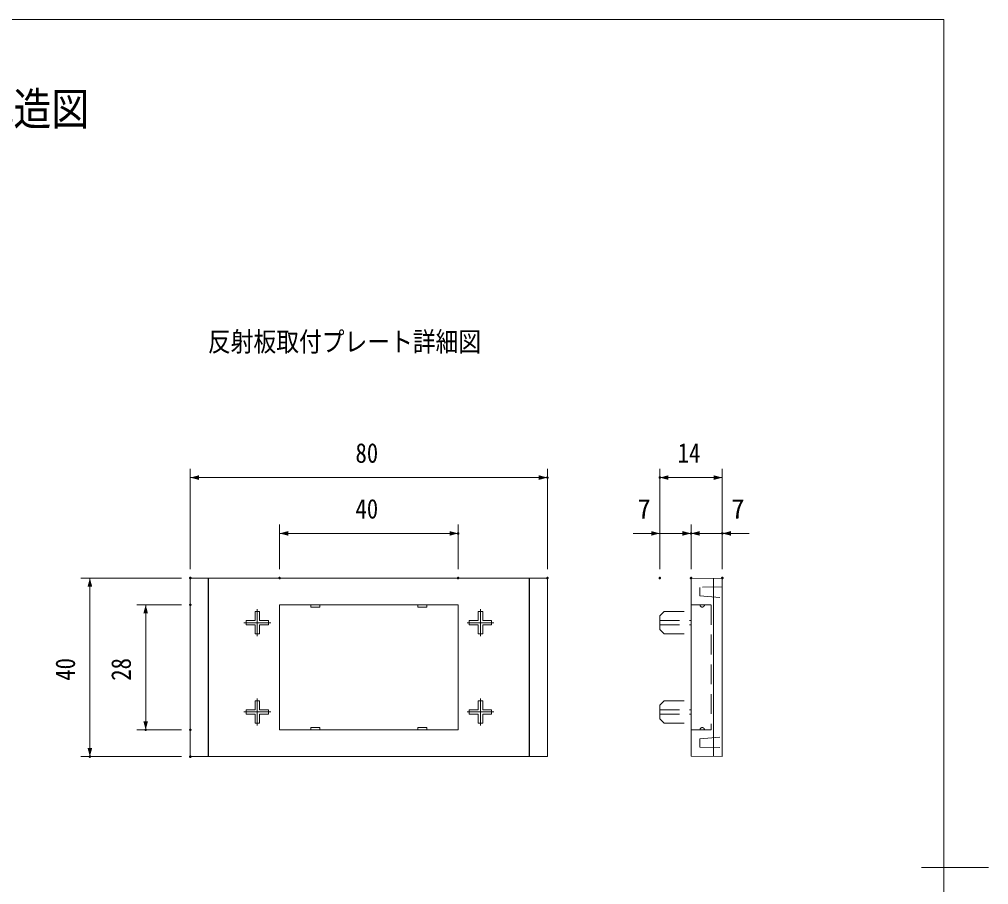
# Model space of a CAD drawing. Units: millimetres, scale not verified. Extents: x -5180 to 2870, y -2000 to 3095.
# Drawn here: x 699 to 2870, y -38 to 1900 of the extents above; entities that cross this region are included whole.
import ezdxf
from ezdxf.enums import TextEntityAlignment as Align

# ---------------------------------------------------------------- set-up
doc = ezdxf.new("R2010")
doc.units = ezdxf.units.MM
doc.header["$LTSCALE"] = 7
doc.header["$PDMODE"] = 32
doc.header["$PDSIZE"] = 3.5
for name, pattern in [('USER1', [9.525, 6.35, -3.175]), ('USER3', [25.41, 12.7, -6.35, 0.01, -6.35]), ('USER5', [19.05, 12.7, -6.35])]:
    doc.linetypes.add(name, pattern=pattern)
doc.layers.add('0-0_1', color=7, linetype='USER5', lineweight=18)
doc.layers.add('0-2_3', color=7, linetype='Continuous', lineweight=18)
doc.styles.add('ＭＳ ゴシック', font='')
doc.styles.get('ＭＳ ゴシック').set_extended_font_data('MS Gothic')

# ---------------------------------------------------------------- blocks, each defined once
blk = doc.blocks.new('D7')
at = {"layer": '0-0_1', "linetype": 'Continuous'}
for p, q in [((4880.389, -13048.538), (4880.389, -12948.538)), ((5280.389, -13048.538), (5280.389, -12948.538)), ((5280.389, -12968.538), (4880.389, -12968.538))]:
    blk.add_line(p, q, dxfattribs=at)
at = {"layer": '0-0_1'}
for p in [(5280.389, -12968.538), (4880.389, -13068.538), (5280.389, -13068.538)]:
    blk.add_point(p, dxfattribs=at)
for points in [[(4899.708, -12963.362), (4899.708, -12973.715), (4880.389, -12968.538)], [(5261.071, -12973.715), (5261.071, -12963.362), (5280.389, -12968.538)]]:
    blk.add_solid(points, dxfattribs=at)
at = {"layer": '0-0_1', "style": 'ＭＳ ゴシック', "width": 0.85}
blk.add_text('40', height=43.99, dxfattribs=at).set_placement((5050.343, -12948.538), align=Align.BOTTOM_LEFT)
blk = doc.blocks.new('D8')
at = {"layer": '0-0_1', "linetype": 'Continuous'}
for p, q in [((4680.389, -13048.538), (4680.389, -12823.538)), ((5480.389, -13048.538), (5480.389, -12823.538)), ((5480.389, -12843.538), (4680.389, -12843.538))]:
    blk.add_line(p, q, dxfattribs=at)
at = {"layer": '0-0_1'}
for p in [(5480.389, -12843.538), (4680.389, -13068.538), (5480.389, -13068.538)]:
    blk.add_point(p, dxfattribs=at)
for points in [[(4699.708, -12838.362), (4699.708, -12848.715), (4680.389, -12843.538)], [(5461.071, -12848.715), (5461.071, -12838.362), (5480.389, -12843.538)]]:
    blk.add_solid(points, dxfattribs=at)
at = {"layer": '0-0_1', "style": 'ＭＳ ゴシック', "width": 0.85}
blk.add_text('80', height=43.99, dxfattribs=at).set_placement((5050.343, -12823.538), align=Align.BOTTOM_LEFT)
blk = doc.blocks.new('D9')
at = {"layer": '0-0_1', "linetype": 'Continuous'}
for p, q in [((5732.135, -13048.538), (5732.135, -12948.538)), ((5802.135, -13048.538), (5802.135, -12948.538)), ((5862.135, -12968.538), (5672.135, -12968.538)), ((5732.135, -12968.538), (5682.088, -12968.538))]:
    blk.add_line(p, q, dxfattribs=at)
at = {"layer": '0-0_1'}
for p in [(5802.135, -12968.538), (5732.135, -13068.538), (5802.135, -13068.538)]:
    blk.add_point(p, dxfattribs=at)
for points in [[(5712.816, -12973.715), (5712.816, -12963.362), (5732.135, -12968.538)], [(5821.453, -12963.362), (5821.453, -12973.715), (5802.135, -12968.538)]]:
    blk.add_solid(points, dxfattribs=at)
at = {"layer": '0-0_1', "style": 'ＭＳ ゴシック'}
blk.add_text('7', height=43.99, dxfattribs=at).set_placement((5682.088, -12948.538), align=Align.BOTTOM_LEFT)
blk = doc.blocks.new('D10')
at = {"layer": '0-0_1', "linetype": 'Continuous'}
for p, q in [((5802.135, -13048.538), (5802.135, -12948.538)), ((5872.135, -13048.538), (5872.135, -12948.538)), ((5932.135, -12968.538), (5742.135, -12968.538)), ((5872.135, -12968.538), (5922.181, -12968.538))]:
    blk.add_line(p, q, dxfattribs=at)
at = {"layer": '0-0_1'}
for p in [(5872.135, -12968.538), (5802.135, -13068.538), (5872.135, -13068.538)]:
    blk.add_point(p, dxfattribs=at)
for points in [[(5782.816, -12973.715), (5782.816, -12963.362), (5802.135, -12968.538)], [(5891.453, -12963.362), (5891.453, -12973.715), (5872.135, -12968.538)]]:
    blk.add_solid(points, dxfattribs=at)
at = {"layer": '0-0_1', "style": 'ＭＳ ゴシック'}
blk.add_text('7', height=43.99, dxfattribs=at).set_placement((5892.135, -12948.538), align=Align.BOTTOM_LEFT)
blk = doc.blocks.new('D11')
at = {"layer": '0-0_1', "linetype": 'Continuous'}
for p, q in [((5732.135, -13048.538), (5732.135, -12823.538)), ((5872.135, -13048.538), (5872.135, -12823.538)), ((5732.135, -12843.538), (5872.135, -12843.538))]:
    blk.add_line(p, q, dxfattribs=at)
at = {"layer": '0-0_1'}
for p in [(5732.135, -12843.538), (5732.135, -13068.538), (5872.135, -13068.538)]:
    blk.add_point(p, dxfattribs=at)
for points in [[(5751.453, -12838.362), (5751.453, -12848.715), (5732.135, -12843.538)], [(5852.816, -12848.715), (5852.816, -12838.362), (5872.135, -12843.538)]]:
    blk.add_solid(points, dxfattribs=at)
at = {"layer": '0-0_1', "style": 'ＭＳ ゴシック', "width": 0.85}
blk.add_text('14', height=43.99, dxfattribs=at).set_placement((5772.088, -12823.538), align=Align.BOTTOM_LEFT)
blk = doc.blocks.new('D12')
at = {"layer": '0-0_1', "linetype": 'Continuous'}
for p, q in [((4660.389, -13128.538), (4560.389, -13128.538)), ((4580.389, -13408.538), (4580.389, -13128.538)), ((4660.389, -13408.538), (4560.389, -13408.538))]:
    blk.add_line(p, q, dxfattribs=at)
at = {"layer": '0-0_1'}
for p in [(4680.389, -13128.538), (4580.389, -13408.538), (4680.389, -13408.538)]:
    blk.add_point(p, dxfattribs=at)
for points in [[(4585.566, -13147.857), (4575.213, -13147.857), (4580.389, -13128.538)], [(4575.213, -13389.22), (4585.566, -13389.22), (4580.389, -13408.538)]]:
    blk.add_solid(points, dxfattribs=at)
at = {"layer": '0-0_1', "style": 'ＭＳ ゴシック', "width": 0.85}
blk.add_text('28', height=43.99, rotation=90, dxfattribs=at).set_placement((4560.389, -13298.585), align=Align.BOTTOM_LEFT)
blk = doc.blocks.new('D13')
at = {"layer": '0-0_1', "linetype": 'Continuous'}
for p, q in [((4660.389, -13068.538), (4435.389, -13068.538)), ((4455.389, -13468.538), (4455.389, -13068.538)), ((4660.389, -13468.538), (4435.389, -13468.538))]:
    blk.add_line(p, q, dxfattribs=at)
at = {"layer": '0-0_1'}
for p in [(4680.389, -13068.538), (4455.389, -13468.538), (4680.389, -13468.538)]:
    blk.add_point(p, dxfattribs=at)
for points in [[(4460.566, -13087.857), (4450.213, -13087.857), (4455.389, -13068.538)], [(4450.213, -13449.22), (4460.566, -13449.22), (4455.389, -13468.538)]]:
    blk.add_solid(points, dxfattribs=at)
at = {"layer": '0-0_1', "style": 'ＭＳ ゴシック', "width": 0.85}
blk.add_text('40', height=43.99, rotation=90, dxfattribs=at).set_placement((4435.389, -13298.585), align=Align.BOTTOM_LEFT)

msp = doc.modelspace()

# ---------------------------------------------------------------- linework, layer by layer
at = {"layer": '0-0_1', "linetype": 'Continuous'}
for p, q in [((1121.703, 648.668), (1121.703, 248.668)), ((1122.576, 648.668), (1122.576, 248.668)), ((1840.831, 248.668), (1840.831, 648.668)), ((1841.703, 648.668), (1841.703, 248.668)), ((2273.449, 648.668), (2203.449, 647.446)), ((2203.449, 647.446), (2203.449, 249.889)), ((2253.449, 648.319), (2253.449, 249.017)), ((2273.449, 248.668), (2273.449, 648.668)), ((1226.703, 553.668), (1226.703, 573.668)), ((1226.703, 573.668), (1236.703, 573.668)), ((1236.703, 573.668), (1236.703, 553.668)), ((1726.703, 553.668), (1726.703, 573.668)), ((1726.703, 573.668), (1736.703, 573.668)), ((1736.703, 573.668), (1736.703, 553.668)), ((1206.703, 553.668), (1226.703, 553.668)), ((1206.703, 543.668), (1206.703, 553.668)), ((1226.703, 543.668), (1206.703, 543.668)), ((1226.703, 543.668), (1226.703, 523.668)), ((1256.703, 553.668), (1236.703, 553.668)), ((1236.703, 523.668), (1236.703, 543.668)), ((1236.703, 543.668), (1256.703, 543.668)), ((1256.703, 543.668), (1256.703, 553.668)), ((1706.703, 553.668), (1726.703, 553.668)), ((1706.703, 543.668), (1706.703, 553.668)), ((1726.703, 543.668), (1706.703, 543.668)), ((1726.703, 543.668), (1726.703, 523.668)), ((1756.703, 553.668), (1736.703, 553.668)), ((1736.703, 523.668), (1736.703, 543.668)), ((1736.703, 543.668), (1756.703, 543.668)), ((1756.703, 543.668), (1756.703, 553.668)), ((1226.703, 523.668), (1236.703, 523.668)), ((1726.703, 523.668), (1736.703, 523.668)), ((1226.703, 353.668), (1226.703, 373.668)), ((1226.703, 373.668), (1236.703, 373.668)), ((1236.703, 373.668), (1236.703, 353.668)), ((1726.703, 353.668), (1726.703, 373.668)), ((1726.703, 373.668), (1736.703, 373.668)), ((1736.703, 373.668), (1736.703, 353.668)), ((1206.703, 353.668), (1226.703, 353.668)), ((1206.703, 343.668), (1206.703, 353.668)), ((1256.703, 353.668), (1236.703, 353.668)), ((1256.703, 343.668), (1256.703, 353.668)), ((1706.703, 353.668), (1726.703, 353.668)), ((1706.703, 343.668), (1706.703, 353.668)), ((1756.703, 353.668), (1736.703, 353.668)), ((1756.703, 343.668), (1756.703, 353.668)), ((1226.703, 343.668), (1206.703, 343.668)), ((1226.703, 343.668), (1226.703, 323.668)), ((1236.703, 323.668), (1236.703, 343.668)), ((1236.703, 343.668), (1256.703, 343.668)), ((1726.703, 343.668), (1706.703, 343.668)), ((1726.703, 343.668), (1726.703, 323.668)), ((1736.703, 323.668), (1736.703, 343.668)), ((1736.703, 343.668), (1756.703, 343.668)), ((1226.703, 323.668), (1236.703, 323.668)), ((1726.703, 323.668), (1736.703, 323.668)), ((2273.449, 248.668), (2203.449, 249.889))]:
    msp.add_line(p, q, dxfattribs=at)
at = {"layer": '0-0_1', "linetype": 'USER1'}
for p, q in [((2223.449, 608.668), (2273.449, 604.668)), ((2133.449, 563.668), (2143.449, 573.668)), ((2143.449, 573.668), (2203.449, 573.668)), ((2133.449, 533.668), (2133.449, 563.668)), ((2133.449, 553.668), (2203.449, 553.668)), ((2133.449, 543.668), (2203.449, 543.668)), ((2133.449, 533.668), (2143.449, 523.668)), ((2143.449, 523.668), (2203.449, 523.668)), ((2133.449, 363.668), (2143.449, 373.668)), ((2143.449, 373.668), (2203.449, 373.668)), ((2133.449, 363.668), (2133.449, 333.668)), ((2133.449, 353.668), (2203.449, 353.668)), ((2133.449, 343.668), (2203.449, 343.668)), ((2133.449, 333.668), (2143.449, 323.668)), ((2143.449, 323.668), (2203.449, 323.668)), ((2223.449, 288.668), (2273.449, 292.668))]:
    msp.add_line(p, q, dxfattribs=at)
at = {"layer": '0-0_1', "linetype": 'USER3'}
for p, q in [((1231.703, 578.668), (1231.703, 518.668)), ((1731.703, 578.668), (1731.703, 518.668)), ((1201.703, 548.668), (1261.703, 548.668)), ((1701.703, 548.668), (1761.703, 548.668)), ((1231.703, 378.668), (1231.703, 318.668)), ((1731.703, 378.668), (1731.703, 318.668)), ((1201.703, 348.668), (1261.703, 348.668)), ((1701.703, 348.668), (1761.703, 348.668))]:
    msp.add_line(p, q, dxfattribs=at)
at = {"layer": '0-0_1', "linetype": 'Continuous'}
for points in [[(1081.703, 648.668), (1081.703, 248.668), (1881.703, 248.668), (1881.703, 648.668)], [(1281.703, 588.668), (1281.703, 308.668), (1681.703, 308.668), (1681.703, 588.668)]]:
    msp.add_lwpolyline(points, close=True, dxfattribs=at)
at = {"layer": '0-0_1', "linetype": 'USER1'}
for points in [[(2273.449, 628.665), (2223.449, 627.792), (2223.449, 608.668)], [(2203.449, 588.668), (2248.449, 588.668), (2248.449, 308.668), (2203.449, 308.668)], [(2223.449, 288.668), (2223.449, 269.543), (2273.449, 268.671)]]:
    msp.add_lwpolyline(points, dxfattribs=at)
at = {"layer": '0-0_1', "linetype": 'Continuous'}
for points in [[(1351.703, 588.668), (1351.703, 583.668), (1371.703, 583.668), (1371.703, 588.668)], [(1591.703, 588.668), (1591.703, 583.668), (1611.703, 583.668), (1611.703, 588.668)], [(1351.703, 308.668), (1351.703, 313.668), (1371.703, 313.668), (1371.703, 308.668)], [(1591.703, 308.668), (1591.703, 313.668), (1611.703, 313.668), (1611.703, 308.668)]]:
    msp.add_lwpolyline(points, dxfattribs=at)
at = {"layer": '0-0_1', "linetype": 'USER1'}
for centre, start, end in [((2228.449, 588.668), 180, 0), ((2228.449, 308.668), 0, 180)]:
    msp.add_arc(centre, 5, start, end, dxfattribs=at)
at = {"layer": '0-2_3'}
msp.add_line((2870, 0), (2720, 0), dxfattribs=at)
msp.add_lwpolyline([(2770, -1900), (2770, 1900), (-2770, 1900)], dxfattribs=at)

# ---------------------------------------------------------------- block references
at = {"layer": '0-0_1'}
for name in ['D8', 'D11', 'D7', 'D9', 'D10', 'D13', 'D12']:
    msp.add_blockref(name, (-3598.686, 13717.206), dxfattribs=at)

# ---------------------------------------------------------------- texts
at = {"layer": '0-0_1', "style": 'ＭＳ ゴシック', "width": 0.85}
for s, height, p in [('ＯＫパーキング ＰＦショート（基礎一体型）\u3000構造図', 73.31, (-1226.893, 1640.737)), ('反射板取付プレート詳細図', 43.99, (1121.147, 1142.964))]:
    msp.add_text(s, height=height, dxfattribs=at).set_placement(p, align=Align.BOTTOM_LEFT)

doc.saveas('drawing.dxf')
